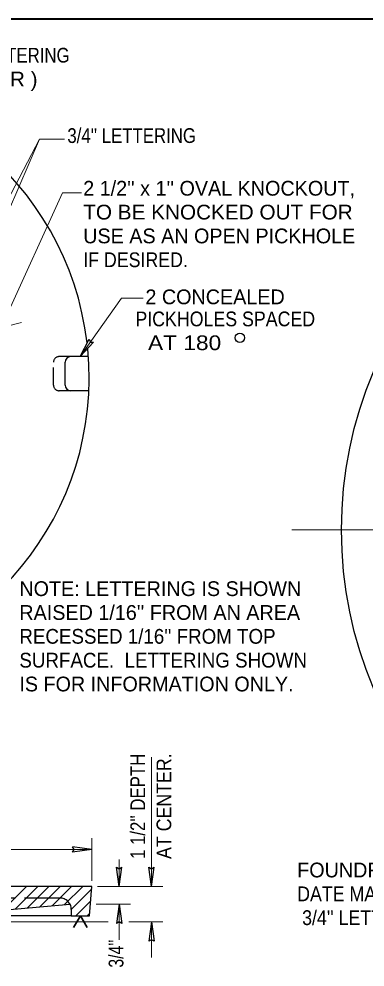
# Model space of a CAD drawing. Extents: x -333 to 39, y -49 to 225.
# Drawn here: x -227.9 to -197.4, y 93.9 to 177.4 of the extents above; entities that cross this region are included whole.
import ezdxf

# ---------------------------------------------------------------- set-up
doc = ezdxf.new("R2010")
doc.units = 0
doc.header["$LTSCALE"] = 0.52
doc.linetypes.add('LONG_DASHED', pattern=[7.5, 6, -1.5])
doc.linetypes.add('MEDIUM_DASHED', pattern=[4.5, 3, -1.5])
doc.layers.add('1', color=7, linetype='Continuous', lineweight=25)

msp = doc.modelspace()

# ---------------------------------------------------------------- linework, layer by layer
at = {"layer": '1', "lineweight": 40}
msp.add_line((-295.1597, 177.3982), (29.8402, 177.3982), dxfattribs=at)
at = {"layer": '1', "lineweight": 13}
for p, q in [((-226.078, 166.8088), (-236.0433, 143.6936)), ((-228.9137, 150.3307), (-227.6513, 150.6473)), ((-203.8573, 132.3828), (-174.3783, 132.3828)), ((-216.205, 100.9698), (-216.205, 112.3588)), ((-221.4474, 101.4698), (-221.4474, 105.2297)), ((-274.5979, 104.2297), (-221.4474, 104.2297)), ((-219.0597, 100.9698), (-219.0597, 103.3513)), ((-229.2905, 98.8927), (-227.2133, 100.9698)), ((-228.2038, 98.9894), (-226.2234, 100.9698)), ((-227.1172, 99.0862), (-225.2335, 100.9698)), ((-226.0305, 99.1828), (-224.2435, 100.9698)), ((-224.9438, 99.2796), (-223.2536, 100.9698)), ((-223.8572, 99.3762), (-222.2637, 100.9698)), ((-223.2835, 98.96), (-221.463, 100.7805)), ((-220.9474, 100.9698), (-215.205, 100.9698)), ((-222.8727, 98.3809), (-221.5517, 99.7017)), ((-221.0751, 99.4185), (-218.0597, 99.4185)), ((-219.0597, 99.4185), (-219.0597, 96.2818)), ((-238.0337, 97.8572), (-220.032, 97.8572)), ((-218.213, 97.8572), (-215.205, 97.8572)), ((-216.205, 97.8572), (-216.205, 94.7206))]:
    msp.add_line(p, q, dxfattribs=at)
at = {"layer": '1'}
for p, q in [((-222.4807, 147.6562), (-221.6892, 149.1822)), ((-222.4807, 147.6562), (-221.3069, 148.9122)), ((-223.8113, 145.1467), (-223.8113, 147.1565)), ((-221.7663, 147.6565), (-223.3113, 147.6565)), ((-221.7248, 144.6467), (-223.3113, 144.6467)), ((-221.4477, 104.2305), (-223.1507, 104.4645)), ((-221.4477, 104.2305), (-223.1507, 103.9965)), ((-219.0589, 100.9702), (-219.2929, 102.6732)), ((-219.0589, 100.9702), (-218.8249, 102.6732)), ((-216.2042, 100.9702), (-216.4382, 102.6732)), ((-216.2042, 100.9702), (-215.9702, 102.6732)), ((-219.0606, 99.4182), (-219.2946, 97.7152)), ((-219.0606, 99.4182), (-218.8266, 97.7152)), ((-221.8827, 98.3809), (-221.6406, 98.623)), ((-223.2709, 98.3809), (-235.0411, 98.3809)), ((-216.2058, 97.8568), (-216.4398, 96.1538)), ((-216.2058, 97.8568), (-215.9718, 96.1538))]:
    msp.add_line(p, q, dxfattribs=at)
at = {"layer": '1', "linetype": 'MEDIUM_DASHED'}
for p, q in [((-224.8317, 145.1467), (-224.8317, 147.1565)), ((-223.3113, 147.6565), (-224.3317, 147.6565)), ((-223.3113, 144.6467), (-224.3317, 144.6467))]:
    msp.add_line(p, q, dxfattribs=at)
at = {"layer": '1', "linetype": 'LONG_DASHED'}
msp.add_line((-224.2709, 99.9589), (-239.4257, 99.9589), dxfattribs=at)
at = {"layer": '1', "lineweight": 35}
for p in [(-223.0706, 97.3555), (-221.8609, 97.3555)]:
    msp.add_line(p, (-222.4657, 98.3809), dxfattribs=at)
at = {"layer": '1', "lineweight": 13}
for points in [[(-236.0433, 147.7136), (-226.078, 166.8088), (-223.8622, 166.8088)], [(-229.0738, 151.0395), (-224.0302, 162.0925), (-222.3737, 162.0925)], [(-222.4815, 147.6565), (-218.8448, 152.8043), (-216.93, 152.8043)]]:
    msp.add_lwpolyline(points, dxfattribs=at)
at = {"layer": '1'}
for points in [[(-221.6892, 149.1822), (-221.5721, 148.9382), (-221.3069, 148.9122)], [(-223.1507, 103.9965), (-223.019, 104.2329), (-223.1507, 104.4645)], [(-219.2929, 102.6732), (-219.0565, 102.5414), (-218.8249, 102.6732)], [(-216.4382, 102.6732), (-216.2018, 102.5414), (-215.9702, 102.6732)], [(-221.4474, 100.9698), (-274.5979, 100.9698), (-274.3848, 98.3809), (-272.7744, 98.3809), (-272.7744, 98.9589)], [(-223.2709, 98.9589), (-223.2709, 98.3809), (-221.6605, 98.3809), (-221.4474, 100.9698)], [(-272.6626, 99.4185), (-255.1196, 97.8572), (-240.9257, 97.8572), (-223.3827, 99.4185)], [(-218.8266, 97.7152), (-219.063, 97.8469), (-219.2946, 97.7152)], [(-215.9718, 96.1538), (-216.2082, 96.2856), (-216.4398, 96.1538)]]:
    msp.add_lwpolyline(points, dxfattribs=at)
for centre, radius in [((-163.6874, 132.3828), 35.7852), ((-208.425, 149.3122), 0.4123)]:
    msp.add_circle(centre, radius, dxfattribs=at)
for centre, radius, start, end in [((-247.948, 145.79), 26.2483, 6.73644, 5.54492), ((-223.3113, 147.1565), 0.5, 90, 180), ((-223.3113, 145.1467), 0.5, 180, 270)]:
    msp.add_arc(centre, radius, start, end, dxfattribs=at)
at = {"layer": '1', "linetype": 'MEDIUM_DASHED'}
for centre, start, end in [((-224.3317, 147.1565), 90, 180), ((-224.3317, 145.1467), 180, 270)]:
    msp.add_arc(centre, 0.5, start, end, dxfattribs=at)
at = {"layer": '1', "linetype": 'LONG_DASHED'}
msp.add_arc((-224.2709, 98.9589), 1, 0, 90, dxfattribs=at)

# ---------------------------------------------------------------- texts
at = {"layer": '1'}
for s, width, p in [("1 1/2'' LETTERING", 0.85, (-235.9701, 173.5539)), (' ( OWNER )', 1.05, (-235.9701, 171.4539)), ("3/4'' LETTERING", 0.85, (-223.6129, 166.4736)), ('TO BE KNOCKED OUT FOR', 1.05, (-222.2176, 159.7338)), ('IF DESIRED.', 0.9, (-222.2176, 155.5338)), ('PICKHOLES SPACED', 0.9, (-217.6232, 150.3233)), ('  AT 180', 1.15, (-217.6232, 148.2233)), ("RECESSED 1/16'' FROM TOP", 0.95, (-227.8401, 122.3611)), ('SURFACE.  LETTERING SHOWN', 0.95, (-227.8401, 120.2611)), ('DATE MANUFACTURED', 0.9, (-203.3763, 99.677)), (" 3/4'' LETTERING", 0.9, (-203.3763, 97.577))]:
    msp.add_text(s, height=1.3, dxfattribs=dict(at, width=width)).set_placement(p)
for s, p in [("2 1/2'' x 1'' OVAL KNOCKOUT,", (-222.2176, 161.8338)), ('USE AS AN OPEN PICKHOLE', (-222.2176, 157.6338)), ('2 CONCEALED', (-216.7399, 152.2682)), ('NOTE: LETTERING IS SHOWN', (-227.8401, 126.5611)), ("RAISED 1/16'' FROM AN AREA", (-227.8401, 124.4611)), ('IS FOR INFORMATION ONLY.', (-227.8401, 118.1611)), ('FOUNDRY NAME AND', (-203.3763, 101.777))]:
    msp.add_text(s, height=1.3, dxfattribs=at).set_placement(p)
for s, width, p in [("1 1/2'' DEPTH", 0.85, (-216.763, 103.3987)), ('AT CENTER.', 0.9, (-214.463, 103.3987)), ("3/4''", 0.8, (-218.6762, 93.8257))]:
    msp.add_text(s, height=1.3, rotation=90, dxfattribs=dict(at, width=width)).set_placement(p)

doc.saveas('drawing.dxf')
